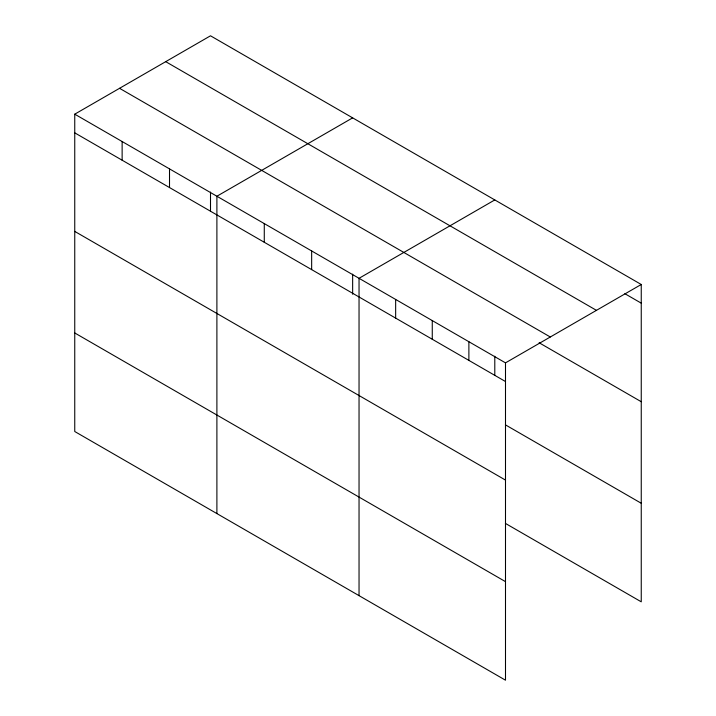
<?xml version="1.0" encoding="UTF-8"?>
<svg xmlns="http://www.w3.org/2000/svg" width="716" height="716" viewBox="0 0 716 716"><rect width="100%" height="100%" fill="white"/><g stroke="black" fill="none" stroke-linecap="round" stroke-linejoin="round"><path stroke-width="1.07" d="M74.75 114.175L505.496 362.86L505.496 680.2L74.75 431.515L74.75 114.175L210.504 35.8L641.25 284.485L641.25 601.825L505.389 523.387M352.648 117.863L216.894 196.238L216.894 513.578M494.792 199.934L359.038 278.309L359.038 595.649M505.496 362.86L641.25 284.485M624.862 293.694L641.25 303.154M165.709 61.666L596.446 310.35M119.554 88.31L550.291 336.994M539.112 342.749L641.25 401.712M74.75 132.845L505.496 381.53M505.389 424.83L641.25 503.258M74.75 231.402L505.496 480.087M74.75 332.958L505.496 581.643M494.792 356.219L494.792 375.193M468.882 341.72L468.882 360.39M432.267 320.58L432.267 339.25M395.653 299.449L395.653 318.119M352.648 274.156L352.648 294.24M311.657 250.949L311.657 269.619M264.276 223.598L264.276 242.268M210.504 192.085L210.504 211.059M169.513 168.886L169.513 187.556M122.132 141.535L122.132 160.196"/></g></svg>
